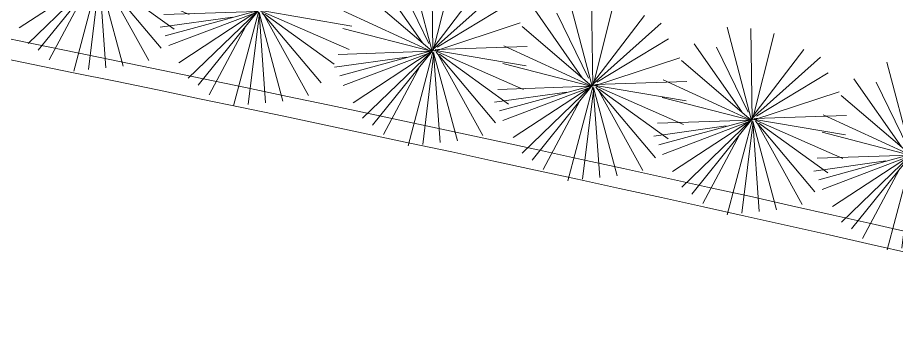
# Model space of a CAD drawing. Header units: metres. Extents: x 12093 to 20303, y 514 to 1412.
# Drawn here: x 19702.24 to 19708.74, y 696.11 to 698.43 of the extents above; entities that cross this region are included whole.
import ezdxf

# ---------------------------------------------------------------- set-up
doc = ezdxf.new("R2010")
doc.units = ezdxf.units.M
doc.layers.get('0').update_dxf_attribs({"lineweight": 13})
doc.layers.add('AMBI-GRASS', color=104, linetype='Continuous', lineweight=20)
doc.layers.add('MANZANAS-ORIGINALES', color=147, linetype='Continuous', lineweight=9)

# ---------------------------------------------------------------- blocks, each defined once
blk = doc.blocks.new('Arbust11')
for p, q in [((0.0378, 0.4871), (-0.0937, 0.9403)), ((0.0408, 0.4825), (0.0377, 0.9348)), ((0.0408, 0.5449), (0.1405, 0.941)), ((-0.1618, 0.888), (0.0377, 0.4856)), ((0.0439, 0.4856), (0.3088, 0.8724)), ((0.0595, 0.5199), (0.1997, 0.8474)), ((-0.0621, 0.5573), (-0.3332, 0.7944)), ((0.0377, 0.4856), (-0.274, 0.8225)), ((-0.3488, 0.7476), (0.0408, 0.4856)), ((0.0439, 0.4794), (0.3805, 0.7788)), ((0.0283, 0.4856), (-0.3738, 0.7039)), ((0.047, 0.4794), (0.4366, 0.6759)), ((0.0314, 0.4856), (-0.4049, 0.6104)), ((-0.433, 0.5262), (0.0439, 0.4825)), ((0.0439, 0.4825), (-0.4267, 0.4669)), ((-0.0527, 0.4794), (-0.4267, 0.3952)), ((0.047, 0.4856), (0.499, 0.4263)), ((0.0501, 0.4794), (0.2901, 0.0832)), ((0.0533, 0.4887), (0.474, 0.5137)), ((0.0408, 0.4762), (-0.3893, 0.2673)), ((0.0408, 0.47), (-0.3364, 0.2174)), ((0.0408, 0.4731), (-0.274, 0.1581)), ((0.0377, 0.4669), (-0.2117, 0.0988)), ((0.0501, 0.4544), (-0.1088, 0.0209)), ((0.0501, 0.4638), (-0.0215, 0.0146)), ((0.0501, 0.4731), (0.4304, 0.2454)), ((0.0533, 0.47), (0.1935, 0.0177)), ((0.0533, 0.4451), (0.0907, 0.0271)), ((0.0564, 0.4762), (0.3649, 0.1425)), ((0.072, 0.4762), (0.4647, 0.3484))]:
    blk.add_line(p, q)

msp = doc.modelspace()

# ---------------------------------------------------------------- linework, layer by layer
at = {"layer": 'MANZANAS-ORIGINALES'}
for centre, radius, start, end in [((19642.9407, 405.9377), 298.2754, 76.737765, 84.549861), ((19642.9403, 405.9341), 298.129, 76.737405, 84.549838)]:
    msp.add_arc(centre, radius, start, end, dxfattribs=at)

# ---------------------------------------------------------------- block references
at = {"layer": 'AMBI-GRASS', "ltscale": 0.05, "xscale": 1.499999999998325, "yscale": 1.499999999998325, "zscale": 1.499999999998325, "rotation": 49.16166176348414}
for p in [(19702.1482, 698.4244), (19703.3365, 698.2144), (19704.5189, 697.9564), (19705.8092, 697.6616), (19706.9916, 697.4036), (19708.1711, 697.1526), (19709.3535, 696.8946)]:
    msp.add_blockref('Arbust11', p, dxfattribs=at)

doc.saveas('drawing.dxf')
